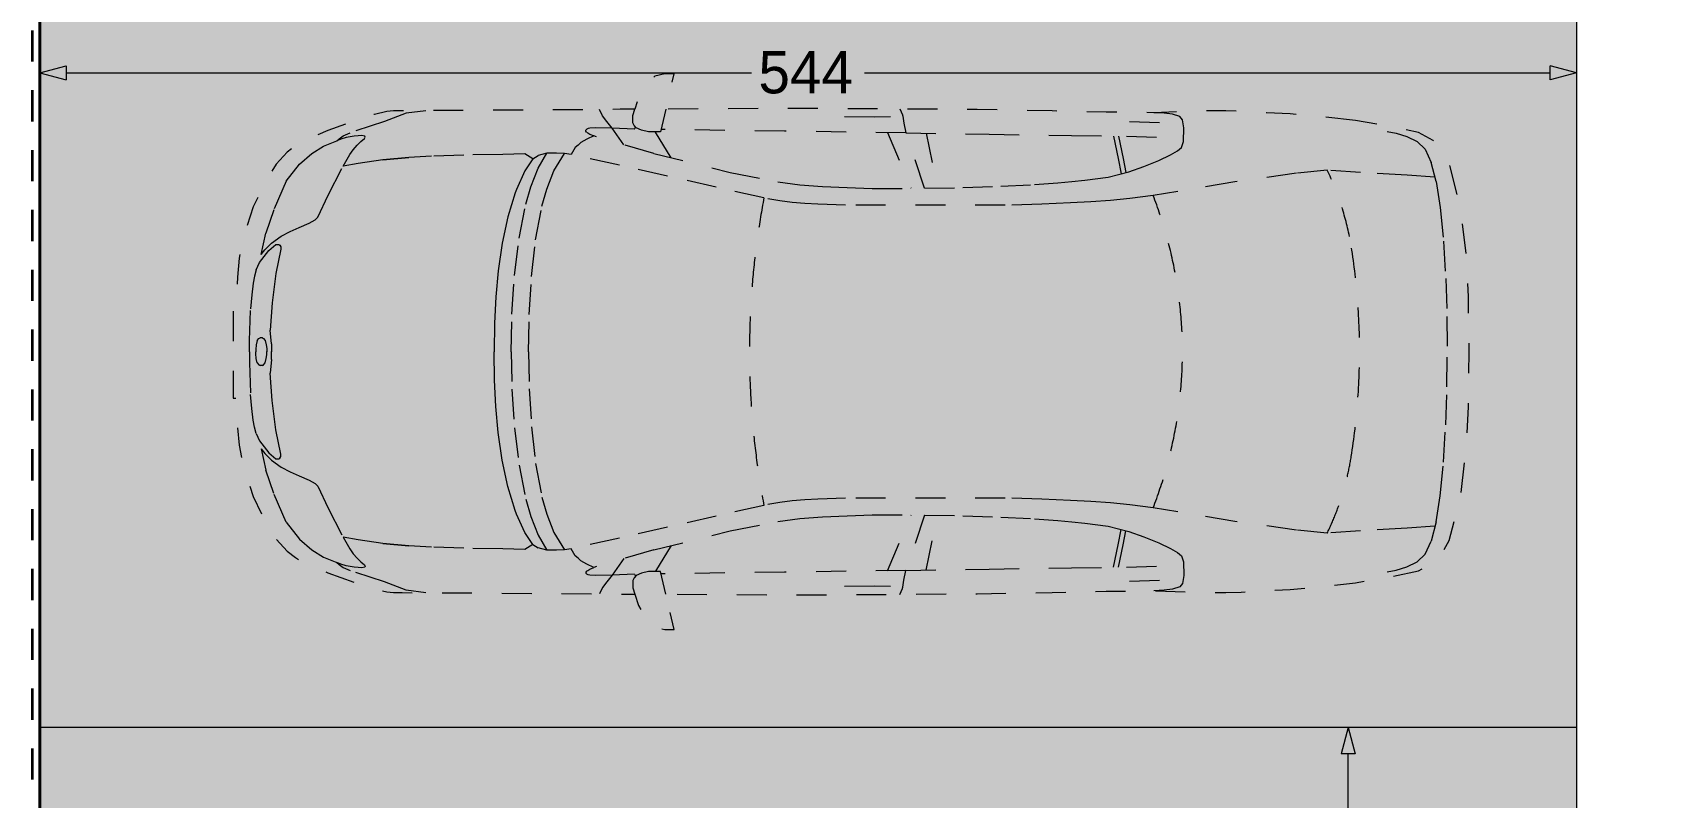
# Model space of a CAD drawing. Header units: millimetres. Extents: x 635850 to 824661, y -5878409 to -5774454.
# Drawn here: x 713615 to 719391, y -5850267 to -5847562 of the extents above; entities that cross this region are included whole.
import ezdxf

# ---------------------------------------------------------------- set-up
doc = ezdxf.new("R2010")
doc.units = ezdxf.units.MM
doc.header["$MEASUREMENT"] = 0
doc.linetypes.add('Dashed', pattern=[211.666667, 105.833333, -105.833333])
for name, color, linetype, lineweight in [('2D Drafting - General_Pen_No__6', 5, 'Continuous', 35), ('A - Ndertesa 5 - Drawing & Figure_Pen_No__6', 5, 'Continuous', 35), ('A - Ndertesa 5 - Drawing & Figure_Pen_No__7', 7, 'Continuous', 35), ('A - Ndertesa 5 - Pllaka meskatitt_Pen_No__22', 8, 'Continuous', 35)]:
    doc.layers.add(name, color=color, linetype=linetype, lineweight=lineweight)
for name, color, linetype, lineweight, true_color in [('A - Ndertesa 4 - Veturat_Pen_No__102', 7, 'Continuous', 13, 0xcccccc), ('A - Ndertesa 5 -  Dimensionimi Bazik_Pen_No__102', 7, 'Continuous', 13, 0xcccccc), ('A - Ndertesa 5 -  Dimensionimi Bazik_Pen_No__82', 7, 'Continuous', 20, 0xaaaaaa), ('A - Ndertesa 5 - Drawing & Figure_Pen_No__241', 7, 'Continuous', 13, 0xe8e8e8), ('A - Ndertesa 5 - Drawing & Figure_Pen_No__82', 7, 'Continuous', 20, 0xaaaaaa), ('A - Ndertesa 5 - Veturat_Pen_No__102', 7, 'Continuous', 13, 0xcccccc)]:
    doc.layers.add(name, color=color, linetype=linetype, lineweight=lineweight, true_color=true_color)
doc.layers.add('A - Ndertesa 5 -  Dimensionimi Bazik', color=7, linetype='Continuous')
doc.layers.add('A - Ndertesa 5 - Pllaka meskatitt', color=7, linetype='Continuous')
doc.styles.add('GENERATED_STYLE_1', font='GOTHIC.TTF')
doc.dimstyles.new('GENERATED_STYLE__1', dxfattribs={"dimtxt": 150, "dimasz": 91.78744, "dimexe": 0.18, "dimexo": 0.0625, "dimgap": 0, "dimtad": 0, "dimdec": 0, "dimlfac": 0.1, "dimzin": 0, "dimdsep": 46, "dimtxsty": 'GENERATED_STYLE_1', "dimblk": 'ARROWHEAD_5', "dimblk1": 'ARROWHEAD_5', "dimblk2": 'ARROWHEAD_5', "dimcen": 0.09, "dimse1": 1, "dimse2": 1, "dimclrd": 256, "dimclre": 256, "dimclrt": 256, "dimadec": 0, "dimazin": 0, "dimtfac": 1, "dimtdec": 4, "dimtmove": 0, "dimatfit": 3, "dimfxl": 0, "dimtolj": 1, "dimtzin": 0, "dimarcsym": 0})
doc.dimstyles.new('GENERATED_STYLE__2', dxfattribs={"dimtxt": 150, "dimasz": 91.78744, "dimexe": 0.18, "dimexo": 0.0625, "dimgap": 0, "dimtad": 0, "dimtih": 1, "dimtoh": 1, "dimdec": 0, "dimlfac": 0.1, "dimzin": 0, "dimdsep": 46, "dimtxsty": 'GENERATED_STYLE_1', "dimblk": 'ARROWHEAD_5', "dimblk1": 'ARROWHEAD_5', "dimblk2": 'ARROWHEAD_5', "dimcen": 0.09, "dimse1": 1, "dimse2": 1, "dimclrd": 256, "dimclre": 256, "dimclrt": 256, "dimadec": 0, "dimazin": 0, "dimtfac": 1, "dimtdec": 4, "dimtmove": 0, "dimatfit": 3, "dimfxl": 0, "dimtolj": 1, "dimtzin": 0, "dimarcsym": 0})

# ---------------------------------------------------------------- blocks, each defined once
blk = doc.blocks.new('Slab_2', base_point=(748939.8, -5829593.2))
at = {"layer": 'A - Ndertesa 5 - Pllaka meskatitt_Pen_No__22', "color": 8, "linetype": 'Continuous', "lineweight": 35, "flags": 128}
blk.add_lwpolyline([(748939.8, -5829593.2), (713639.8, -5831032.9), (713639.8, -5859820.7), (748939.8, -5859820.7)], close=True, dxfattribs=at)
blk = doc.blocks.new('Car 05 25_4')
at = {"layer": 'A - Ndertesa 4 - Veturat_Pen_No__102', "color": 254, "linetype": 'Dashed', "lineweight": 13, "true_color": 0xcccccc}
for p, q in [((124.6, 791.4), (129, 820.5)), ((129, 820.5), (138.9, 832.4)), ((138.9, 832.4), (165.2, 840.3)), ((165.2, 840.3), (194.7, 844.3)), ((194.7, 844.3), (230.8, 845.5)), ((210.9, 809.2), (418.1, 816.2)), ((1115.1, 808.9), (1108.6, 774)), ((1119.5, 833.3), (1115.1, 808.9)), ((1120.2, 836.3), (1119.5, 833.3)), ((1120.7, 838.2), (1120.2, 836.3)), ((1129.9, 858.5), (1120.7, 838.2)), ((1162.6, 830.5), (1220.1, 829.1)), ((1220.1, 829.1), (1369.7, 831.5)), ((1957.8, 858.1), (1977.2, 777.4)), ((2075.3, 835.7), (2067.9, 857.7)), ((2070.4, 799.9), (2075.2, 809.4)), ((2075.2, 809.4), (2075.3, 835.7)), ((2148, 790.5), (2166.8, 813.8)), ((2166.8, 813.8), (2182.3, 834.1)), ((2182.3, 834.1), (2193.2, 856.5)), ((2808, 852.6), (2876.9, 843.3)), ((2876.9, 843.3), (2954.2, 813.7)), ((2904.1, 832.9), (2905.1, 832.8)), ((2954.2, 813.7), (3075.8, 774.7)), ((-664.9, 761), (-701.1, 743.3)), ((-626.6, 772.5), (-664.9, 761)), ((-594.9, 778.5), (-626.6, 772.5)), ((125.7, 743.9), (124.6, 791.4)), ((327.4, 761.9), (125.4, 756.5)), ((522, 764.7), (327.4, 761.9)), ((355.3, 762.3), (339.1, 683.1)), ((373.4, 762.6), (357.2, 683.4)), ((813.6, 769.3), (522, 764.7)), ((1108.6, 774), (813.6, 769.3)), ((1036.3, 772.8), (996.5, 578.8)), ((1042, 578), (1107.6, 774)), ((1173.3, 774.9), (1090.3, 577.9)), ((1108.6, 774), (1537.6, 780)), ((1537.6, 780), (1975, 786.1)), ((1939.2, 686.2), (1995.9, 777.4)), ((1977.2, 777.4), (2019.6, 777.4)), ((2000.4, 701.6), (2213.5, 763)), ((2019.6, 777.4), (2044.5, 783.1)), ((2044.5, 783.1), (2063.4, 792.3)), ((2063.4, 792.3), (2070.4, 799.9)), ((2068.7, 787.7), (2065.4, 794.5)), ((2068.7, 787.7), (2148, 790.5)), ((2106.5, 732.2), (2148, 790.5)), ((2148, 790.5), (2205.6, 792.2)), ((2205.6, 792.2), (2227.2, 791)), ((2226.6, 769.9), (2213.5, 763)), ((2213.5, 763), (2238.3, 752.2)), ((2234.4, 774), (2226.6, 769.9)), ((2227.2, 791), (2232.6, 790)), ((2232.6, 790), (2237.9, 787.3)), ((2238.5, 776.9), (2234.4, 774)), ((2240.8, 784), (2237.9, 787.3)), ((2238.3, 752.2), (2258.5, 739.7)), ((2238.5, 776.9), (2240.9, 780.5)), ((2240.9, 780.5), (2240.8, 784)), ((3022.5, 758.3), (3023.7, 762.5)), ((3024.5, 753.7), (3022.5, 758.3)), ((3023.7, 762.5), (3034.6, 765.1)), ((3037.9, 743.5), (3024.5, 753.7)), ((3034.6, 765.1), (3046.9, 763.8)), ((3046.9, 763.8), (3060.9, 762.9)), ((3060.9, 762.9), (3089.9, 757.4)), ((3100.5, 763.1), (3075.8, 774.7)), ((3089.9, 757.4), (3108.4, 751.4)), ((3114.1, 753.3), (3100.5, 763.1)), ((3108.4, 751.4), (3122.9, 746.4)), ((3122.9, 746.4), (3114.1, 753.3)), ((-729.4, 716.4), (-750.6, 669.8)), ((-701.1, 743.3), (-729.4, 716.4)), ((132.4, 722.8), (125.7, 743.9)), ((146.7, 710.6), (132.4, 722.8)), ((171.3, 696.6), (146.7, 710.6)), ((212.6, 676.5), (171.3, 696.6)), ((2000.4, 701.6), (1730.4, 633.8)), ((2122, 660), (2293.8, 697.7)), ((2258.5, 739.7), (2269, 731.1)), ((2269, 731.1), (2278.8, 722)), ((2278.8, 722), (2293.8, 697.7)), ((2293.8, 697.7), (2317.2, 700.7)), ((2293.8, 697.6), (2293.8, 697.7)), ((2317.2, 700.7), (2345.7, 702.7)), ((2355.1, 639.9), (2317.2, 700.7)), ((2345.7, 702.7), (2378.9, 702)), ((2410.1, 649.1), (2378.9, 702)), ((2378.9, 702), (2410.6, 694.2)), ((2410.6, 694.2), (2410.6, 694.2)), ((2428.7, 681.7), (2410.6, 694.2)), ((2428.7, 681.7), (2457.3, 700)), ((2457.3, 700), (2535.5, 698)), ((2535.4, 698), (2673.2, 695.5)), ((2535.5, 698), (2535.5, 698)), ((2673.2, 695.5), (2787.2, 691.5)), ((3050.6, 730.7), (3037.9, 743.5)), ((3064.5, 714.6), (3050.6, 730.7)), ((3077, 697.8), (3064.5, 714.6)), ((3100, 656.6), (3077, 697.8)), ((3170.1, 726.6), (3122.9, 746.4)), ((3211.7, 701), (3170.1, 726.6)), ((3254.3, 663.2), (3211.7, 701)), ((-768.3, 602.3), (-750.6, 669.8)), ((-500.9, 634.2), (-383, 642)), ((-383, 642), (-274.2, 631.3)), ((266.3, 654.6), (212.6, 676.5)), ((319.5, 636.4), (266.3, 654.6)), ((392.7, 617.8), (319.5, 636.4)), ((339.1, 683.1), (329.6, 633.9)), ((357.2, 683.4), (346.8, 629.5)), ((1952.8, 621.3), (2122, 660)), ((2379.8, 575.4), (2355.1, 639.9)), ((2436, 583.2), (2410.1, 649.1)), ((2428.8, 681.7), (2428.7, 681.7)), ((2428.8, 681.7), (2456.7, 639.8)), ((2456.7, 639.8), (2487.2, 574.3)), ((2787.2, 691.5), (2868.4, 687.2)), ((2868.4, 687.2), (2959.7, 679)), ((2959.7, 679), (2868.4, 687.2)), ((2959.7, 679), (3047.2, 666.2)), ((3047.2, 666.2), (3100, 656.6)), ((3152.9, 553.9), (3100, 656.6)), ((3301.9, 602.8), (3254.3, 663.2)), ((-768.3, 602.3), (-782.8, 510)), ((-764.3, 617.3), (-665.7, 624)), ((-665.7, 624), (-500.9, 634.2)), ((-274.2, 631.3), (-56.4, 600.5)), ((-56.4, 600.5), (145.9, 566.6)), ((474.8, 607.1), (392.7, 617.8)), ((521.3, 601.6), (474.8, 607.1)), ((570, 596.8), (521.3, 601.6)), ((652.6, 591), (570, 596.8)), ((772.8, 585), (652.6, 591)), ((907.3, 580.3), (772.8, 585)), ((1042, 578), (907.3, 580.3)), ((1227.8, 577.5), (1042, 578)), ((1316.1, 580.5), (1227.8, 577.5)), ((1403, 584.4), (1316.1, 580.5)), ((1483.9, 590.1), (1403, 584.4)), ((1562, 600.6), (1483.9, 590.1)), ((1730.4, 633.8), (1562, 600.6)), ((1610.7, 544.1), (1779.6, 581.8)), ((1779.6, 581.8), (1952.8, 621.3)), ((2453.6, 521.6), (2436, 583.2)), ((3301.9, 602.8), (3346, 501.4)), ((145.9, 566.6), (233.3, 552.3)), ((233.3, 552.3), (315.3, 541.4)), ((315.3, 541.4), (384.3, 535.1)), ((384.3, 535.1), (454.2, 530.4)), ((454.2, 530.4), (526.2, 526.3)), ((526.2, 526.3), (627.7, 521.8)), ((627.7, 521.8), (756.8, 518.1)), ((1322.6, 518.1), (1420.5, 521.7)), ((1420.5, 521.7), (1466.6, 524)), ((1466.6, 524), (1510.9, 527.6)), ((1510.9, 527.6), (1554.3, 533.1)), ((1554.3, 533.1), (1596.8, 541)), ((1597.3, 541.2), (1596.7, 540.9)), ((2397.3, 514.3), (2379.8, 575.4)), ((2477.6, 401.1), (2453.6, 521.6)), ((2487.2, 574.3), (2491.8, 562)), ((2491.8, 562), (2517.9, 477)), ((3189.6, 475.6), (3152.9, 553.9)), ((-782.8, 510), (-794.5, 390.6)), ((756.8, 518.1), (1322.6, 518.1)), ((2419.3, 395.7), (2397.3, 514.3)), ((2517.9, 477), (2537.5, 384.1)), ((3199.4, 466.8), (3189.6, 475.6)), ((3220.7, 454.4), (3199.4, 466.8)), ((3346, 501.4), (3374.3, 419.6)), ((3256.1, 439.2), (3220.7, 454.4)), ((3288.4, 425.1), (3256.1, 439.2)), ((3319.4, 408.4), (3288.4, 425.1)), ((3353.5, 384.3), (3319.4, 408.4)), ((3391.1, 344.2), (3374.3, 419.6)), ((-794.5, 390.6), (-802.4, 258.7)), ((2433.7, 266.1), (2419.3, 395.7)), ((2493.9, 269.1), (2477.6, 401.1)), ((2537.5, 384.1), (2551.5, 285.6)), ((3321.2, 370.5), (3321, 362.1)), ((3321, 362.1), (3338.3, 276.9)), ((3324.7, 377.3), (3321.2, 370.5)), ((3328.3, 379.6), (3324.7, 377.3)), ((3338.5, 379.5), (3328.3, 379.6)), ((3363.6, 357.8), (3338.5, 379.5)), ((3377.2, 360), (3353.5, 384.3)), ((3396.7, 315.8), (3363.6, 357.8)), ((3391.1, 344.2), (3377.2, 360)), ((3408.1, 289.4), (3396.7, 315.8)), ((3408.1, 289.4), (3413.8, 267.3)), ((-802.4, 258.7), (-806.8, 124.9)), ((2441.6, 132), (2433.7, 266.1)), ((2503.1, 133.2), (2493.9, 269.1)), ((2551.5, 285.6), (2559.7, 193.7)), ((3338.3, 276.9), (3351.9, 172.7)), ((3413.8, 267.3), (3418.5, 242.9)), ((3418.5, 242.9), (3424, 200.7)), ((2559.7, 193.7), (2564.4, 101.2)), ((3424, 200.7), (3427.7, 152)), ((-806.8, 124.9), (-808, 0)), ((2444, 0), (2441.6, 132)), ((2506, 0), (2503.1, 133.2)), ((3351.9, 172.7), (3358.3, 75.9)), ((3432.4, 40), (3427.7, 152)), ((2564.4, 101.2), (2566, 0)), ((3354, 27.9), (3358.3, 75.9)), ((-806.8, -124.9), (-808, 0)), ((2444, 0), (2441.6, -132)), ((2564.4, -101.2), (2566, 0)), ((3354, 27.9), (3354, -0.8)), ((3354, -27.9), (3354, 0.8)), ((3370.9, 11.7), (3370.3, -0.8)), ((3370.9, -11.7), (3370.3, 0.8)), ((3372.5, 23.7), (3370.9, 11.7)), ((3376.3, 39), (3372.5, 23.7)), ((3382, 46.6), (3376.3, 39)), ((3386.2, 48.4), (3382, 46.6)), ((3386.2, 48.4), (3394.3, 48.4)), ((3398.5, 46.6), (3394.3, 48.4)), ((3404.2, 39), (3398.5, 46.6)), ((3404.2, 39), (3408, 23.7)), ((3408, 23.7), (3409.8, 8.1)), ((3409.8, 8.1), (3409.8, 0)), ((3431.8, 57.4), (3431.8, 56.8)), ((3432, 0), (3432.4, 40)), ((3432, 0), (3432.4, -40)), ((2506, 0), (2503.1, -133.2)), ((3354, -27.9), (3358.3, -75.9)), ((3372.5, -23.7), (3370.9, -11.7)), ((3376.3, -39), (3372.5, -23.7)), ((3382, -46.6), (3376.3, -39)), ((3386.2, -48.4), (3382, -46.6)), ((3386.2, -48.4), (3394.3, -48.4)), ((3398.5, -46.6), (3394.3, -48.4)), ((3404.2, -39), (3398.5, -46.6)), ((3404.2, -39), (3408, -23.7)), ((3408, -23.7), (3409.8, -8.1)), ((3409.8, -8.1), (3409.8, 0)), ((3432.4, -40), (3427.7, -152)), ((3431.8, -57.4), (3431.8, -56.8)), ((2559.7, -193.7), (2564.4, -101.2)), ((3351.9, -172.7), (3358.3, -75.9)), ((-802.4, -258.7), (-806.8, -124.9)), ((2441.6, -132), (2433.7, -266.1)), ((2503.1, -133.2), (2493.9, -269.1)), ((3338.3, -276.9), (3351.9, -172.7)), ((3424, -200.7), (3427.7, -152)), ((2551.5, -285.6), (2559.7, -193.7)), ((3418.5, -242.9), (3424, -200.7)), ((-794.5, -390.6), (-802.4, -258.7)), ((2433.7, -266.1), (2419.3, -395.7)), ((2493.9, -269.1), (2477.6, -401.1)), ((2537.5, -384.1), (2551.5, -285.6)), ((3321, -362.1), (3338.3, -276.9)), ((3408.1, -289.4), (3413.8, -267.3)), ((3413.8, -267.3), (3418.5, -242.9)), ((3396.7, -315.8), (3363.6, -357.8)), ((3391.1, -344.2), (3374.3, -419.6)), ((3391.1, -344.2), (3377.2, -360)), ((3408.1, -289.4), (3396.7, -315.8)), ((-782.8, -510), (-794.5, -390.6)), ((2419.3, -395.7), (2397.3, -514.3)), ((2477.6, -401.1), (2453.6, -521.6)), ((2517.9, -477), (2537.5, -384.1)), ((3353.5, -384.3), (3319.4, -408.4)), ((3321.2, -370.5), (3321, -362.1)), ((3324.7, -377.3), (3321.2, -370.5)), ((3328.3, -379.6), (3324.7, -377.3)), ((3338.5, -379.5), (3328.3, -379.6)), ((3363.6, -357.8), (3338.5, -379.5)), ((3377.2, -360), (3353.5, -384.3)), ((3220.7, -454.4), (3199.4, -466.8)), ((3256.1, -439.2), (3220.7, -454.4)), ((3288.4, -425.1), (3256.1, -439.2)), ((3319.4, -408.4), (3288.4, -425.1)), ((3346, -501.4), (3374.3, -419.6)), ((-768.3, -602.3), (-782.8, -510)), ((627.7, -521.8), (756.8, -518.1)), ((756.8, -518.1), (1322.6, -518.1)), ((1322.6, -518.1), (1420.5, -521.7)), ((2397.3, -514.3), (2379.8, -575.4)), ((2491.8, -562), (2517.9, -477)), ((3189.6, -475.6), (3152.9, -553.9)), ((3199.4, -466.8), (3189.6, -475.6)), ((3301.9, -602.8), (3346, -501.4)), ((-56.4, -600.5), (145.9, -566.6)), ((145.9, -566.6), (233.3, -552.3)), ((233.3, -552.3), (315.3, -541.4)), ((315.3, -541.4), (384.3, -535.1)), ((384.3, -535.1), (454.2, -530.4)), ((454.2, -530.4), (526.2, -526.3)), ((526.2, -526.3), (627.7, -521.8)), ((1227.8, -577.5), (1042, -578)), ((1316.1, -580.5), (1227.8, -577.5)), ((1420.5, -521.7), (1466.6, -524)), ((1466.6, -524), (1510.9, -527.6)), ((1510.9, -527.6), (1554.3, -533.1)), ((1554.3, -533.1), (1596.8, -541)), ((1597.3, -541.2), (1596.7, -540.9)), ((1610.7, -544.1), (1779.6, -581.8)), ((2379.8, -575.4), (2355.1, -639.9)), ((2453.6, -521.6), (2436, -583.2)), ((2456.7, -639.8), (2487.2, -574.3)), ((2487.2, -574.3), (2491.8, -562)), ((3152.9, -553.9), (3100, -656.6)), ((-768.3, -602.3), (-750.6, -669.8)), ((-764.3, -617.3), (-665.7, -624)), ((-665.7, -624), (-500.9, -634.2)), ((-500.9, -634.2), (-383, -642)), ((-383, -642), (-274.2, -631.3)), ((-274.2, -631.3), (-56.4, -600.5)), ((392.7, -617.8), (319.5, -636.4)), ((339.1, -683.1), (329.6, -633.9)), ((357.2, -683.4), (346.8, -629.5)), ((474.8, -607.1), (392.7, -617.8)), ((521.3, -601.6), (474.8, -607.1)), ((570, -596.8), (521.3, -601.6)), ((652.6, -591), (570, -596.8)), ((772.8, -585), (652.6, -591)), ((907.3, -580.3), (772.8, -585)), ((1042, -578), (907.3, -580.3)), ((1036.3, -772.8), (996.5, -578.8)), ((1042, -578), (1107.6, -774)), ((1173.3, -774.9), (1090.3, -577.9)), ((1403, -584.4), (1316.1, -580.5)), ((1483.9, -590.1), (1403, -584.4)), ((1562, -600.6), (1483.9, -590.1)), ((1730.4, -633.8), (1562, -600.6)), ((2000.4, -701.6), (1730.4, -633.8)), ((1779.6, -581.8), (1952.8, -621.3)), ((1952.8, -621.3), (2122, -660)), ((2436, -583.2), (2410.1, -649.1)), ((3301.9, -602.8), (3254.3, -663.2)), ((-729.4, -716.4), (-750.6, -669.8)), ((212.6, -676.5), (171.3, -696.6)), ((266.3, -654.6), (212.6, -676.5)), ((319.5, -636.4), (266.3, -654.6)), ((355.3, -762.3), (339.1, -683.1)), ((373.4, -762.6), (357.2, -683.4)), ((1939.2, -686.2), (1995.9, -777.4)), ((2122, -660), (2293.8, -697.7)), ((2355.1, -639.9), (2317.2, -700.7)), ((2410.1, -649.1), (2378.9, -702)), ((2428.7, -681.7), (2410.6, -694.2)), ((2428.8, -681.7), (2428.7, -681.7)), ((2428.7, -681.7), (2457.3, -700)), ((2428.8, -681.7), (2456.7, -639.8)), ((2673.2, -695.5), (2787.2, -691.5)), ((2787.2, -691.5), (2868.4, -687.2)), ((2868.4, -687.2), (2959.7, -679)), ((2959.7, -679), (2868.4, -687.2)), ((2959.7, -679), (3047.2, -666.2)), ((3047.2, -666.2), (3100, -656.6)), ((3100, -656.6), (3077, -697.8)), ((3254.3, -663.2), (3211.7, -701)), ((-701.1, -743.3), (-729.4, -716.4)), ((-664.9, -761), (-701.1, -743.3)), ((125.7, -743.9), (124.6, -791.4)), ((132.4, -722.8), (125.7, -743.9)), ((146.7, -710.6), (132.4, -722.8)), ((171.3, -696.6), (146.7, -710.6)), ((2000.4, -701.6), (2213.5, -763)), ((2106.5, -732.2), (2148, -790.5)), ((2238.3, -752.2), (2258.5, -739.7)), ((2258.5, -739.7), (2269, -731.1)), ((2269, -731.1), (2278.8, -722)), ((2278.8, -722), (2293.8, -697.7)), ((2293.8, -697.6), (2293.8, -697.7)), ((2293.8, -697.7), (2317.2, -700.7)), ((2317.2, -700.7), (2345.7, -702.7)), ((2345.7, -702.7), (2378.9, -702)), ((2378.9, -702), (2410.6, -694.2)), ((2410.6, -694.2), (2410.6, -694.2)), ((2457.3, -700), (2535.5, -698)), ((2535.4, -698), (2673.2, -695.5)), ((2535.5, -698), (2535.5, -698)), ((3037.9, -743.5), (3024.5, -753.7)), ((3050.6, -730.7), (3037.9, -743.5)), ((3064.5, -714.6), (3050.6, -730.7)), ((3077, -697.8), (3064.5, -714.6)), ((3108.4, -751.4), (3122.9, -746.4)), ((3122.9, -746.4), (3114.1, -753.3)), ((3170.1, -726.6), (3122.9, -746.4)), ((3211.7, -701), (3170.1, -726.6)), ((-626.6, -772.5), (-664.9, -761)), ((-594.9, -778.5), (-626.6, -772.5)), ((124.6, -791.4), (129, -820.5)), ((327.4, -761.9), (125.4, -756.5)), ((522, -764.7), (327.4, -761.9)), ((813.6, -769.3), (522, -764.7)), ((1108.6, -774), (813.6, -769.3)), ((1108.6, -774), (1537.6, -780)), ((1115.1, -808.9), (1108.6, -774)), ((1537.6, -780), (1975, -786.1)), ((1957.8, -858.1), (1977.2, -777.4)), ((1977.2, -777.4), (2019.6, -777.4)), ((2019.6, -777.4), (2044.5, -783.1)), ((2044.5, -783.1), (2063.4, -792.3)), ((2063.4, -792.3), (2070.4, -799.9)), ((2068.7, -787.7), (2065.4, -794.5)), ((2068.7, -787.7), (2148, -790.5)), ((2070.4, -799.9), (2075.2, -809.4)), ((2148, -790.5), (2166.8, -813.8)), ((2148, -790.5), (2205.6, -792.2)), ((2205.6, -792.2), (2227.2, -791)), ((2213.5, -763), (2238.3, -752.2)), ((2226.6, -769.9), (2213.5, -763)), ((2234.4, -774), (2226.6, -769.9)), ((2227.2, -791), (2232.6, -790)), ((2232.6, -790), (2237.9, -787.3)), ((2238.5, -776.9), (2234.4, -774)), ((2240.8, -784), (2237.9, -787.3)), ((2238.5, -776.9), (2240.9, -780.5)), ((2240.9, -780.5), (2240.8, -784)), ((2954.2, -813.7), (3075.8, -774.7)), ((3024.5, -753.7), (3022.5, -758.3)), ((3022.5, -758.3), (3023.7, -762.5)), ((3023.7, -762.5), (3034.6, -765.1)), ((3034.6, -765.1), (3046.9, -763.8)), ((3046.9, -763.8), (3060.9, -762.9)), ((3060.9, -762.9), (3089.9, -757.4)), ((3100.5, -763.1), (3075.8, -774.7)), ((3089.9, -757.4), (3108.4, -751.4)), ((3114.1, -753.3), (3100.5, -763.1)), ((129, -820.5), (138.9, -832.4)), ((138.9, -832.4), (165.2, -840.3)), ((165.2, -840.3), (194.7, -844.3)), ((194.7, -844.3), (230.8, -845.5)), ((210.9, -809.2), (418.1, -816.2)), ((1119.5, -833.3), (1115.1, -808.9)), ((1120.2, -836.3), (1119.5, -833.3)), ((1120.7, -838.2), (1120.2, -836.3)), ((1129.9, -858.5), (1120.7, -838.2)), ((1162.6, -830.5), (1220.1, -829.1)), ((1220.1, -829.1), (1369.7, -831.5)), ((2075.3, -835.7), (2067.9, -857.7)), ((2075.2, -809.4), (2075.3, -835.7)), ((2166.8, -813.8), (2182.3, -834.1)), ((2182.3, -834.1), (2193.2, -856.5)), ((2808, -852.6), (2876.9, -843.3)), ((2876.9, -843.3), (2954.2, -813.7))]:
    blk.add_line(p, q, dxfattribs=at)
at = {"layer": 'A - Ndertesa 4 - Veturat_Pen_No__102', "color": 254, "linetype": 'Dashed', "lineweight": 13, "true_color": 0xcccccc, "flags": 128}
blk.add_lwpolyline([(-483.1, -817.3), (-372.3, -830.2), (-251.8, -841), (-168.2, -844.6), (-78.4, -850.6), (-24, -852.3), (40.3, -852.3), (230.8, -845.5), (400, -847.6), (590.7, -851.7), (856.5, -856.2), (1129.9, -858.5), (1536.1, -860.4), (1957.8, -858.1), (1928.9, -983.2), (1961.1, -983.2), (1996.9, -974.9), (2026.9, -945), (2054.6, -897.6), (2067.9, -857.7), (2119.9, -857.4), (2193.2, -856.5), (2808, -852.6), (2855.7, -852.6), (2891.4, -852.5), (2922.5, -852), (2945.2, -849.4), (2989.6, -839.6), (3013.6, -833.1), (3154.3, -782.6), (3235.9, -747.6), (3269.1, -728.3), (3298.6, -705.6), (3337.3, -663.4), (3374.5, -603.6), (3418.4, -512.7), (3457.5, -393.1), (3468.3, -330.9), (3474.5, -263.7), (3478.3, -199.9), (3479.4, -164.9), (3489.5, -164.9), (3489.5, 164.9), (3479.4, 164.9), (3478.3, 199.9), (3474.5, 263.7), (3468.3, 330.9), (3457.5, 393.1), (3418.4, 512.7), (3374.5, 603.6), (3337.3, 663.4), (3298.6, 705.6), (3269.1, 728.3), (3235.9, 747.6), (3154.3, 782.6), (3013.6, 833.1), (2989.6, 839.6), (2945.2, 849.4), (2922.5, 852), (2891.4, 852.5), (2855.7, 852.6), (2808, 852.6), (2193.2, 856.5), (2119.9, 857.4), (2067.9, 857.7), (2054.6, 897.6), (2026.9, 945), (1996.9, 974.9), (1961.1, 983.2), (1928.9, 983.2), (1957.8, 858.1), (1536.1, 860.4), (1129.9, 858.5), (856.5, 856.2), (590.7, 851.7), (400, 847.6), (230.8, 845.5), (40.3, 852.3), (-24, 852.3), (-78.4, 850.6), (-168.2, 844.6), (-251.8, 841), (-372.3, 830.2), (-483.1, 817.3), (-585.2, 801), (-706.3, 775.8), (-757.7, 747), (-784.8, 721.8), (-815, 667.8), (-855.1, 511), (-874.7, 345), (-882.9, 194.7), (-885.4, 0), (-882.9, -194.7), (-874.7, -345), (-855.1, -511), (-815, -667.8), (-784.8, -721.8), (-757.7, -747), (-706.3, -775.8), (-585.2, -801)], close=True, dxfattribs=at)
at = {"layer": 'A - Ndertesa 4 - Veturat_Pen_No__102', "color": 254, "linetype": 'Dashed', "lineweight": 13, "true_color": 0xcccccc}
for centre, radius, start, end in [((492.9, 217.7), 973.2, 154.15445, 170.91173), ((1649.8, 0), 1520.4, 158.69921, 201.30079), ((-1245.2, 0), 2907.3, 349.2142, 10.7858), ((1856.4, -1.7), 2354, 170.8804, 189.92229), ((492.9, -217.7), 973.2, 191.23053, 205.84555)]:
    blk.add_arc(centre, radius, start, end, dxfattribs=at)
blk = doc.blocks.new('*D1524', base_point=(664183.8, -5827429.5))
at = {"layer": 'A - Ndertesa 5 -  Dimensionimi Bazik_Pen_No__102', "linetype": 'Continuous', "lineweight": 13, "true_color": 0xcccccc}
for points in [[(718271.1, -5850019.8), (718246.1, -5850113.1), (718296.1, -5850113.1)], [(718271.1, -5852720.7), (718296.1, -5852627.4), (718246.1, -5852627.4)]]:
    blk.add_hatch(color=254, dxfattribs=at).paths.add_polyline_path(points)
at = {"layer": 'A - Ndertesa 5 -  Dimensionimi Bazik_Pen_No__102', "color": 254, "linetype": 'Continuous', "lineweight": 13, "true_color": 0xcccccc}
for p, q in [((718271.1, -5850019.8), (718246.1, -5850113.1)), ((718271.1, -5850019.8), (718296.1, -5850113.1)), ((718296.1, -5850113.1), (718246.1, -5850113.1)), ((718271.1, -5851170.4), (718271.1, -5850113.1)), ((718271.1, -5852627.4), (718271.1, -5851570)), ((718246.1, -5852627.4), (718296.1, -5852627.4)), ((718271.1, -5852720.7), (718246.1, -5852627.4)), ((718271.1, -5852720.7), (718296.1, -5852627.4))]:
    blk.add_line(p, q, dxfattribs=at)
at = {"layer": 'A - Ndertesa 5 -  Dimensionimi Bazik_Pen_No__82', "color": 253, "lineweight": 20, "true_color": 0xaaaaaa, "insert": (718346.1, -5851546), "char_height": 150, "attachment_point": 7, "rotation": 90, "style": 'GENERATED_STYLE_1'}
blk.add_mtext('\\A1;{\\pql;\\fCentury Gothic|b0|i0|c0|p34;270}', dxfattribs=at)
blk = doc.blocks.new('ARROWHEAD_5')
at = {"linetype": 'Continuous', "lineweight": 0}
blk.add_hatch(color=0, dxfattribs=at).paths.add_polyline_path([(-1, 0.2679), (0, 0), (-1, -0.2679)])
at = {"color": 0, "linetype": 'Continuous', "lineweight": 0}
blk.add_line((0, 0), (-1, 0), dxfattribs=at)
blk = doc.blocks.new('*D1531', base_point=(664183.8, -5827429.5))
at = {"layer": 'A - Ndertesa 5 -  Dimensionimi Bazik_Pen_No__102', "linetype": 'Continuous', "lineweight": 13, "true_color": 0xcccccc}
for points in [[(713639.8, -5847704), (713733.1, -5847729), (713733.1, -5847679)], [(719079.7, -5847704), (718986.4, -5847679), (718986.4, -5847729)]]:
    blk.add_hatch(color=254, dxfattribs=at).paths.add_polyline_path(points)
at = {"layer": 'A - Ndertesa 5 -  Dimensionimi Bazik_Pen_No__102', "color": 254, "linetype": 'Continuous', "lineweight": 13, "true_color": 0xcccccc}
for p, q in [((713639.8, -5847704), (713733.1, -5847679)), ((713639.8, -5847704), (713733.1, -5847729)), ((713733.1, -5847679), (713733.1, -5847729)), ((713733.1, -5847704), (716160, -5847704)), ((716559.6, -5847704), (718986.4, -5847704)), ((718986.4, -5847729), (718986.4, -5847679)), ((719079.7, -5847704), (718986.4, -5847679)), ((719079.7, -5847704), (718986.4, -5847729))]:
    blk.add_line(p, q, dxfattribs=at)
at = {"layer": 'A - Ndertesa 5 -  Dimensionimi Bazik_Pen_No__82', "color": 253, "lineweight": 20, "true_color": 0xaaaaaa, "insert": (716184, -5847779), "char_height": 150, "attachment_point": 7, "style": 'GENERATED_STYLE_1'}
blk.add_mtext('\\A1;{\\pql;\\fCentury Gothic|b0|i0|c0|p34;544}', dxfattribs=at)

msp = doc.modelspace()

# ---------------------------------------------------------------- hatches: boundary and pattern name
at = {"layer": 'A - Ndertesa 5 - Drawing & Figure_Pen_No__241', "linetype": 'Continuous', "lineweight": 0, "true_color": 0xf9f9f9}
msp.add_hatch(color=7, dxfattribs=at).paths.add_polyline_path([(713639.8, -5859820.7), (719289.8, -5859820.7), (719289.8, -5852720.7), (719079.7, -5852720.7), (719079.7, -5837627.2, 0.43257), (717500.1, -5836129.8), (715028.7, -5836230.6, 0.328926), (713639.8, -5837345.3)])

# ---------------------------------------------------------------- linework, layer by layer
at = {"layer": '2D Drafting - General_Pen_No__6', "color": 5, "linetype": 'Dashed', "lineweight": 35}
msp.add_lwpolyline([(713614.8, -5866075), (713614.8, -5826416.8)], dxfattribs=at)
at = {"layer": 'A - Ndertesa 5 - Drawing & Figure_Pen_No__6', "color": 5, "linetype": 'Dashed', "lineweight": 35}
msp.add_lwpolyline([(713614.8, -5863539.6), (713614.8, -5827594.8)], dxfattribs=at)
at = {"layer": 'A - Ndertesa 5 - Drawing & Figure_Pen_No__7', "color": 7, "linetype": 'Continuous', "lineweight": 35, "flags": 128}
msp.add_lwpolyline([(713639.8, -5859920.7), (748939.8, -5859920.7), (748939.8, -5829493.1), (713639.8, -5830932.8)], close=True, dxfattribs=at)
at = {"layer": 'A - Ndertesa 5 - Drawing & Figure_Pen_No__7', "color": 7, "linetype": 'Continuous', "lineweight": 35}
msp.add_lwpolyline([(713639.8, -5859820.7), (713639.8, -5831032.9), (748939.8, -5829593.2), (748939.8, -5859820.7)], close=True, dxfattribs=at)
at = {"layer": 'A - Ndertesa 5 - Drawing & Figure_Pen_No__82', "color": 253, "linetype": 'Continuous', "lineweight": 20, "true_color": 0xaaaaaa, "flags": 128}
msp.add_lwpolyline([(713639.8, -5837470.7), (713639.8, -5837345.3, -0.328926), (715028.7, -5836230.6), (717500.1, -5836129.8, -0.43257), (719079.7, -5837627.2), (719079.7, -5852720.7), (719289.8, -5852720.7), (719289.8, -5859570.7)], format="xyb", dxfattribs=at)
msp.add_lwpolyline([(719079.7, -5850019.8), (713639.8, -5850019.8)], dxfattribs=at)

# ---------------------------------------------------------------- block references
at = {"layer": 'A - Ndertesa 5 - Pllaka meskatitt', "color": 8, "linetype": 'Continuous', "lineweight": 35}
msp.add_blockref('Slab_2', (748939.8, -5829593.2), dxfattribs=at)
at = {"layer": 'A - Ndertesa 5 - Veturat_Pen_No__102', "color": 254, "linetype": 'Continuous', "lineweight": 13, "true_color": 0xcccccc, "zscale": 1000, "rotation": 180}
msp.add_blockref('Car 05 25_4', (717814.3, -5848690.6), dxfattribs=at)

# ---------------------------------------------------------------- dimensions: what is measured, and where the dimension line sits
at = {"layer": 'A - Ndertesa 5 -  Dimensionimi Bazik', "color": 254, "linetype": 'Continuous', "lineweight": 13, "true_color": 0xcccccc}
dim = msp.add_linear_dim(base=(719079.7, -5847704), p1=(713639.8, -5847319.8), p2=(719079.7, -5847487.3), dimstyle='GENERATED_STYLE__2', dxfattribs=at)
dim.commit()
dim.dimension.update_dxf_attribs({"geometry": '*D1531', "text_midpoint": (716355.5, -5847704), "dimtype": 160})
dim = msp.add_linear_dim(base=(718271.1, -5850019.8), p1=(719289.8, -5852720.7), p2=(718679.7, -5850019.8), angle=90, dimstyle='GENERATED_STYLE__1', dxfattribs=at)
dim.commit()
dim.dimension.update_dxf_attribs({"geometry": '*D1524', "text_midpoint": (718271.1, -5851374.5), "dimtype": 160, "text_rotation": 90})

doc.saveas('drawing.dxf')
